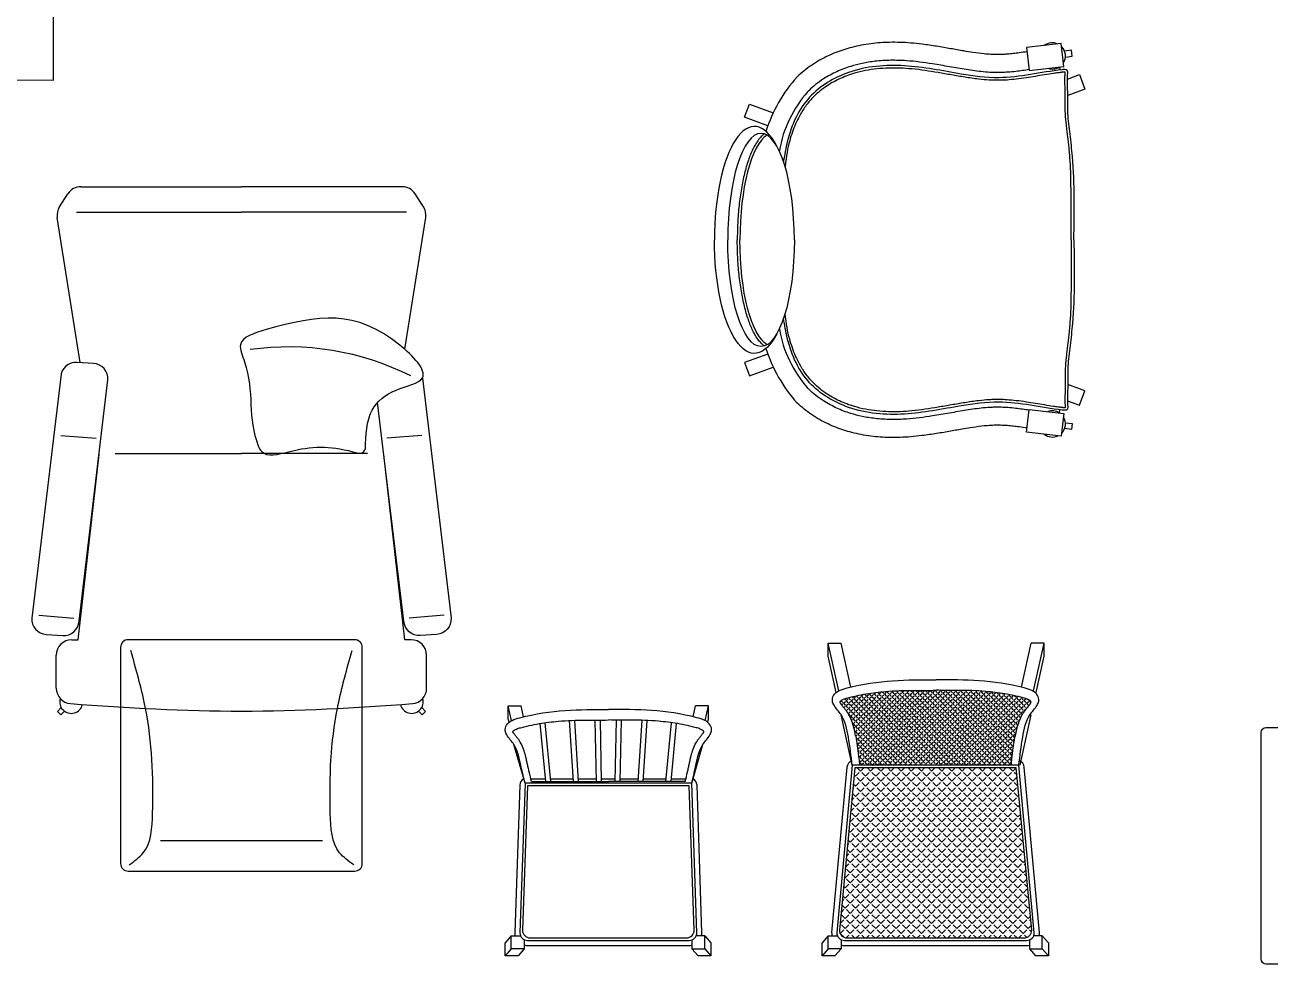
# Model space of a CAD drawing. Header units: millimetres. Extents: x -38686 to 870903, y -23218 to 232707.
# Drawn here: x 35874 to 38295, y 26863 to 28689 of the extents above; entities that cross this region are included whole.
import ezdxf

# ---------------------------------------------------------------- set-up
doc = ezdxf.new("R2010")
doc.units = ezdxf.units.MM
doc.header["$LTSCALE"] = 10
doc.layers.add('40 - Detail Outline', color=142, linetype='Continuous')

msp = doc.modelspace()

# ---------------------------------------------------------------- hatches: boundary and pattern name
at = {"layer": '40 - Detail Outline'}
h = msp.add_hatch(dxfattribs=at)
h.set_pattern_fill('ANGLE', color=251, angle=-46.589125, style=0)
h.set_pattern_definition([(313.4108746, (-114636.521, -7444.254), (5.0742131, 4.80026943), [5.08, -1.905]), (43.4108746, (-114636.521, -7444.254), (-4.80026943, 5.0742131), [5.08, -1.905])])
edge = h.paths.add_edge_path()
edge.add_spline(control_points=[(37646.058, 27395.698), (37629.831, 27395.145), (37615.071, 27395.386), (37582.754, 27395.223), (37565.203, 27394.687), (37535.14, 27392.155), (37522.718, 27390.653), (37503.848, 27387.449), (37497.518, 27386.223), (37487.95, 27384.112), (37484.748, 27383.363), (37479.925, 27382.168), (37478.314, 27381.758), (37475.085, 27380.913), (37473.534, 27380.495), (37470.618, 27379.645), (37469.252, 27379.212), (37466.768, 27378.327), (37465.65, 27377.874), (37463.718, 27376.971), (37462.907, 27376.522), (37461.839, 27375.831), (37461.487, 27375.572), (37460.902, 27375.091), (37460.668, 27374.868), (37460.284, 27374.455), (37460.133, 27374.265), (37459.938, 27373.979), (37459.877, 27373.884), (37459.763, 27373.684), (37459.706, 27373.576), (37459.565, 27373.279), (37459.487, 27373.084), (37459.367, 27372.72), (37459.326, 27372.551), (37459.29, 27372.358), (37459.283, 27372.304), (37459.278, 27372.262)], knot_values=[136.27052956, 136.27052956, 136.27052956, 136.27052956, 182.35900197, 182.35900197, 237.24823115, 237.24823115, 275.45758454, 275.45758454, 294.56226124, 294.56226124, 304.11459959, 304.11459959, 308.89076877, 308.89076877, 313.66693794, 313.66693794, 318.44310711, 318.44310711, 323.21927629, 323.21927629, 327.99544546, 327.99544546, 331.06710747, 331.06710747, 334.13876948, 334.13876948, 337.21043149, 337.21043149, 338.74626249, 338.74626249, 340.2820935, 340.2820935, 342.72931793, 342.72931793, 345.17654235, 345.17654235, 346.40015456, 346.40015456, 346.40015456, 346.40015456], degree=3, periodic=0)
edge.add_spline(control_points=[(37459.278, 27372.262), (37459.285, 27372.242), (37459.293, 27372.218), (37459.361, 27372.023), (37459.478, 27371.734), (37459.765, 27371.155), (37459.88, 27370.937), (37460.144, 27370.46), (37460.295, 27370.198), (37460.597, 27369.694), (37460.739, 27369.464), (37461.117, 27368.865), (37461.361, 27368.493), (37461.935, 27367.645), (37462.272, 27367.166), (37463.615, 27365.317), (37464.747, 27363.875), (37467.233, 27360.769), (37468.587, 27359.106), (37470.634, 27356.453), (37471.287, 27355.588), (37472.27, 27354.232), (37472.599, 27353.77), (37473.255, 27352.825), (37473.585, 27352.339), (37474.283, 27351.282), (37474.649, 27350.709), (37475.94, 27348.631), (37476.811, 27347.109), (37479.934, 27341.222), (37481.786, 27336.768), (37484.857, 27327.851), (37486.078, 27323.385), (37487.757, 27316.185), (37488.33, 27313.418), (37489.377, 27307.957), (37489.85, 27305.265), (37490.522, 27305.5), (37490.741, 27304.18), (37491.434, 27299.92), (37491.889, 27296.991), (37492.853, 27290.534), (37493.353, 27287.013), (37494.814, 27276.298), (37495.704, 27269.16), (37496.988, 27258.529), (37497.408, 27254.998), (37498.037, 27249.706)], knot_values=[0, 0, 0, 0, 0.4467213, 0.4467213, 3.2182018, 3.2182018, 4.60394205, 4.60394205, 5.9896823, 5.9896823, 7.13270368, 7.13270368, 8.93584445, 8.93584445, 11.1656499, 11.1656499, 17.34661086, 17.34661086, 23.52757183, 23.52757183, 26.35228891, 26.35228891, 27.76464745, 27.76464745, 29.177006, 29.177006, 30.82016315, 30.82016315, 35.11651363, 35.11651363, 47.29305568, 47.29305568, 59.46959774, 59.46959774, 67.16425563, 67.16425563, 74.85891352, 74.85891352, 78.70624247, 78.70624247, 87.30628666, 87.30628666, 97.74865444, 97.74865444, 119.2350253, 119.2350253, 129.97821073, 129.97821073, 129.97821073, 129.97821073], degree=3, periodic=0)
edge.add_line((37498.037, 27249.706), (37791.855, 27249.706))
edge.add_spline(control_points=[(37791.855, 27249.706), (37792.484, 27254.998), (37792.904, 27258.529), (37794.188, 27269.16), (37795.078, 27276.298), (37796.539, 27287.013), (37797.039, 27290.534), (37798.003, 27296.991), (37798.458, 27299.92), (37799.151, 27304.18), (37799.37, 27305.5), (37800.041, 27305.265), (37800.515, 27307.957), (37801.561, 27313.418), (37802.135, 27316.185), (37803.814, 27323.385), (37805.034, 27327.851), (37808.106, 27336.768), (37809.958, 27341.222), (37813.081, 27347.109), (37813.952, 27348.631), (37815.243, 27350.709), (37815.609, 27351.282), (37816.307, 27352.339), (37816.637, 27352.825), (37817.293, 27353.77), (37817.621, 27354.232), (37818.605, 27355.588), (37819.258, 27356.453), (37821.305, 27359.106), (37822.659, 27360.769), (37825.145, 27363.875), (37826.277, 27365.317), (37827.619, 27367.166), (37827.957, 27367.645), (37828.531, 27368.493), (37828.775, 27368.865), (37829.153, 27369.464), (37829.295, 27369.694), (37829.597, 27370.198), (37829.748, 27370.46), (37830.012, 27370.937), (37830.126, 27371.155), (37830.414, 27371.734), (37830.531, 27372.023), (37830.599, 27372.218), (37830.607, 27372.242), (37830.614, 27372.262)], knot_values=[0, 0, 0, 0, 10.74318543, 10.74318543, 32.2295563, 32.2295563, 42.67192408, 42.67192408, 51.27196826, 51.27196826, 55.11929721, 55.11929721, 62.8139551, 62.8139551, 70.508613, 70.508613, 82.68515505, 82.68515505, 94.8616971, 94.8616971, 99.15804759, 99.15804759, 100.80120474, 100.80120474, 102.21356328, 102.21356328, 103.62592182, 103.62592182, 106.45063891, 106.45063891, 112.63159987, 112.63159987, 118.81256084, 118.81256084, 121.04236628, 121.04236628, 122.84550705, 122.84550705, 123.98852844, 123.98852844, 125.37426868, 125.37426868, 126.76000893, 126.76000893, 129.53148943, 129.53148943, 129.97821073, 129.97821073, 129.97821073, 129.97821073], degree=3, periodic=0)
edge.add_spline(control_points=[(37830.614, 27372.262), (37830.609, 27372.304), (37830.602, 27372.358), (37830.566, 27372.551), (37830.524, 27372.72), (37830.405, 27373.084), (37830.327, 27373.279), (37830.186, 27373.576), (37830.129, 27373.684), (37830.015, 27373.884), (37829.954, 27373.979), (37829.759, 27374.265), (37829.608, 27374.455), (37829.224, 27374.868), (37828.99, 27375.091), (37828.405, 27375.572), (37828.053, 27375.831), (37826.985, 27376.522), (37826.174, 27376.971), (37824.242, 27377.874), (37823.124, 27378.327), (37820.64, 27379.212), (37819.274, 27379.645), (37816.358, 27380.495), (37814.807, 27380.913), (37811.578, 27381.758), (37809.967, 27382.168), (37805.144, 27383.363), (37801.942, 27384.112), (37792.374, 27386.223), (37786.044, 27387.449), (37767.174, 27390.653), (37754.751, 27392.155), (37724.689, 27394.687), (37707.138, 27395.223), (37674.821, 27395.386), (37660.061, 27395.145), (37646.058, 27395.698)], knot_values=[136.27052956, 136.27052956, 136.27052956, 136.27052956, 137.49414178, 137.49414178, 139.9413662, 139.9413662, 142.38859063, 142.38859063, 143.92442163, 143.92442163, 145.46025264, 145.46025264, 148.53191465, 148.53191465, 151.60357665, 151.60357665, 154.67523866, 154.67523866, 159.45140784, 159.45140784, 164.22757701, 164.22757701, 169.00374619, 169.00374619, 173.77991536, 173.77991536, 178.55608454, 178.55608454, 188.10842288, 188.10842288, 207.21309958, 207.21309958, 245.42245298, 245.42245298, 300.31168215, 300.31168215, 346.40015456, 346.40015456, 346.40015456, 346.40015456], degree=3, periodic=0)
h = msp.add_hatch(dxfattribs=at)
h.set_pattern_fill('ANGLE', color=251, scale=2, angle=45, style=0)
h.set_pattern_definition([(45, (-114636.521, -7444.254), (-9.8782817, 9.8782817), [10.16, -3.81]), (135, (-114636.521, -7444.254), (-9.8782817, -9.8782817), [10.16, -3.81])])
h.paths.add_polyline_path([(37487.931, 27244.706), (37457.931, 26929.128, 0.41421356), (37472.931, 26914.128), (37816.96, 26914.128, 0.41421356), (37831.96, 26929.128), (37801.96, 27244.706)])

# ---------------------------------------------------------------- linework, layer by layer
at = {"layer": '40 - Detail Outline', "color": 7}
for p, q in [((37885.683, 28607.489), (37886.42, 28601.569)), ((35983.168, 28374.702), (36295.462, 28374.702)), ((36607.756, 28374.702), (36295.462, 28374.702)), ((35941.668, 28335.666), (35957.945, 28360.944)), ((36649.256, 28335.666), (36632.978, 28360.944)), ((35982.175, 28032.598), (35937.264, 28314.708)), ((36612.887, 28058.593), (36653.66, 28314.708)), ((37885.683, 27934.873), (37886.42, 27940.793)), ((35978.03, 27493.721), (36018.552, 27854.03)), ((36612.894, 27493.721), (36572.371, 27854.03)), ((35965.462, 27493.721), (35978.03, 27493.721)), ((36625.462, 27493.721), (36612.894, 27493.721)), ((35935.462, 27399.503), (35935.462, 27463.721)), ((36655.462, 27399.503), (36655.462, 27463.721)), ((36897.02, 27218.083), (36885.965, 27332.488)), ((36941.019, 27218.083), (36933.32, 27336.712)), ((36951.04, 27218.083), (36943.317, 27337.082)), ((36985.728, 27218.083), (36983.273, 27337.439)), ((36995.73, 27218.083), (36993.275, 27337.479)), ((37021.882, 27218.083), (37024.338, 27337.479)), ((37031.885, 27218.083), (37034.339, 27337.439)), ((37066.572, 27218.083), (37074.295, 27337.082)), ((37076.593, 27218.083), (37084.292, 27336.712)), ((37120.593, 27218.083), (37131.647, 27332.488)), ((36823.41, 27313.937), (36823.288, 27314.38)), ((36886.973, 27218.083), (36876.064, 27330.981)), ((37130.639, 27218.083), (37141.548, 27330.981)), ((37194.202, 27313.937), (37194.324, 27314.38)), ((36858.083, 27223.505), (36886.449, 27223.505)), ((36859.415, 27218.083), (37008.806, 27218.083)), ((36896.496, 27223.505), (36940.667, 27223.505)), ((36950.688, 27223.505), (36985.616, 27223.505)), ((36995.618, 27223.505), (37021.994, 27223.505)), ((37158.197, 27218.083), (37008.806, 27218.083)), ((37031.996, 27223.505), (37066.924, 27223.505)), ((37076.945, 27223.505), (37121.117, 27223.505)), ((37131.163, 27223.505), (37159.529, 27223.505))]:
    msp.add_line(p, q, dxfattribs=at)
at = {"layer": '40 - Detail Outline', "color": 251}
for p, q in [((35974.907, 28324.905), (36295.462, 28324.905)), ((36616.016, 28324.905), (36295.462, 28324.905)), ((35944.474, 27891.053), (36012.704, 27885.582)), ((36646.45, 27891.053), (36578.22, 27885.582)), ((36050.163, 27856.032), (36295.462, 27856.032)), ((36540.761, 27856.032), (36295.462, 27856.032)), ((35901.415, 27541.479), (35969.646, 27536.008)), ((36689.508, 27541.479), (36621.278, 27536.008)), ((36138.015, 27103.631), (36453.147, 27103.631))]:
    msp.add_line(p, q, dxfattribs=at)
at = {"layer": '40 - Detail Outline', "color": 0}
for p, q in [((37456.591, 27394.343), (37436.234, 27486.807)), ((37479.941, 27401.837), (37461.234, 27486.807)), ((37812.285, 27401.837), (37830.992, 27486.807)), ((37835.635, 27394.343), (37855.992, 27486.807)), ((37451.778, 27391.207), (37436.234, 27461.807)), ((37840.448, 27391.207), (37855.992, 27461.807)), ((36820.451, 27336.461), (36814.125, 27365.197)), ((36843.801, 27343.955), (36839.125, 27365.197)), ((37173.811, 27343.955), (37178.488, 27365.197)), ((37197.161, 27336.461), (37203.488, 27365.197)), ((36815.638, 27333.325), (36814.125, 27340.197)), ((37201.974, 27333.325), (37203.488, 27340.197)), ((37482.931, 27249.706), (37461.311, 27347.908)), ((37809.295, 27249.706), (37830.915, 27347.908)), ((36846.792, 27214.977), (36825.171, 27290.026)), ((37170.821, 27214.977), (37192.442, 27290.026)), ((36820.094, 26918.097), (36808.152, 26904.486)), ((37196.211, 26918.097), (37208.152, 26904.486)), ((37436.234, 26918.097), (37424.292, 26904.486)), ((37852.351, 26918.097), (37864.292, 26904.486)), ((36820.094, 26893.097), (36808.152, 26879.486)), ((36845.094, 26893.097), (36833.152, 26879.486)), ((37171.211, 26893.097), (37183.152, 26879.486)), ((37196.211, 26893.097), (37208.152, 26879.486)), ((37436.234, 26893.097), (37424.292, 26879.486)), ((37461.234, 26893.097), (37449.292, 26879.486)), ((37827.351, 26893.097), (37839.292, 26879.486)), ((37852.351, 26893.097), (37864.292, 26879.486))]:
    msp.add_line(p, q, dxfattribs=at)
msp.add_lwpolyline([(35430.456, 29081.759), (35930.455, 29080.938), (35929.635, 28580.939), (35429.636, 28581.759)], close=True, dxfattribs=at)
at = {"layer": '40 - Detail Outline', "color": 7}
for points in [[(37821.848, 28645.115), (37826.884, 28600.806), (37894.503, 28608.491), (37889.467, 28652.8)], [(37821.848, 27897.247), (37826.884, 27941.556), (37894.503, 27933.871), (37889.467, 27889.562)]]:
    msp.add_lwpolyline(points, close=True, dxfattribs=at)
for points in [[(37897.361, 28626.557), (37910.727, 28628.313), (37909.215, 28639.82), (37895.798, 28638.057)], [(37897.361, 27915.805), (37910.727, 27914.048), (37909.215, 27902.542), (37895.798, 27904.305)], [(35951.479, 27354.812), (35944.402, 27347.735), (35937.658, 27354.48), (35945.083, 27361.905)], [(36639.444, 27354.812), (36646.521, 27347.735), (36653.266, 27354.48), (36645.841, 27361.905)]]:
    msp.add_lwpolyline(points, dxfattribs=at)
at = {"layer": '40 - Detail Outline', "color": 0}
for points in [[(37901.462, 28584.057), (37924.911, 28592.592), (37935.193, 28564.345), (37901.88, 28552.22)], [(37318.937, 28493.189), (37273.72, 28509.647), (37283.046, 28535.27), (37329.351, 28518.416)], [(37318.937, 28049.173), (37273.72, 28032.715), (37283.046, 28007.092), (37329.351, 28023.946)], [(37901.462, 27958.305), (37924.911, 27949.77), (37935.193, 27978.017), (37901.88, 27990.142)], [(37436.234, 27461.807), (37436.234, 27486.807), (37461.234, 27486.807)], [(37855.992, 27461.807), (37855.992, 27486.807), (37830.992, 27486.807)], [(36530.462, 27058.866), (36530.462, 27362.916)], [(36814.125, 27340.197), (36814.125, 27365.197), (36839.125, 27365.197)], [(37203.488, 27340.197), (37203.488, 27365.197), (37178.488, 27365.197)], [(36833.152, 26879.486), (36808.152, 26879.486), (36808.152, 26904.486)], [(36845.094, 26910.706), (36845.094, 26893.097), (36820.094, 26893.097), (36820.094, 26918.097), (36838.057, 26918.097)], [(37171.211, 26910.13), (37171.211, 26893.097), (37196.211, 26893.097), (37196.211, 26918.097), (37179.555, 26918.097)], [(37208.152, 26904.486), (37208.152, 26879.486), (37183.152, 26879.486)], [(37449.292, 26879.486), (37424.292, 26879.486), (37424.292, 26904.486)], [(37461.234, 26910.706), (37461.234, 26893.097), (37436.234, 26893.097), (37436.234, 26918.097), (37454.197, 26918.097)], [(37827.351, 26910.13), (37827.351, 26893.097), (37852.351, 26893.097), (37852.351, 26918.097), (37835.695, 26918.097)], [(37864.292, 26904.486), (37864.292, 26879.486), (37839.292, 26879.486)]]:
    msp.add_lwpolyline(points, dxfattribs=at)
at = {"layer": '40 - Detail Outline', "color": 7}
msp.add_lwpolyline([(36007.894, 28030.979), (35975.928, 28032.991, 0.41421356), (35944.103, 28004.935), (35887.862, 27535.818, 0.41421356), (35915.918, 27503.992), (35947.885, 27501.98, 0.41421356), (35979.71, 27530.037), (36035.951, 27999.154, 0.41421356)], format="xyb", close=True, dxfattribs=at)
msp.add_lwpolyline([(36647.129, 28002.368), (36703.062, 27535.818, -0.41421356), (36675.006, 27503.992), (36643.039, 27501.98, -0.41421356), (36611.214, 27530.037), (36560.232, 27955.286)], format="xyb", dxfattribs=at)
at = {"layer": '40 - Detail Outline', "color": 251}
msp.add_lwpolyline([(36530.462, 27362.916), (36530.462, 27478.866, 0.41421356), (36515.462, 27493.866), (36075.462, 27493.866, 0.41421356), (36060.462, 27478.866), (36060.462, 27362.891)], format="xyb", dxfattribs=at)
at = {"layer": '40 - Detail Outline', "color": 0}
for points in [[(36060.462, 27362.891), (36060.462, 27058.866, 0.41421356), (36075.462, 27043.866), (36515.462, 27043.866, 0.41421356), (36530.462, 27058.866)], [(37481.87, 27258.603, 0.28172844), (37472.573, 27246), (37442.936, 26924.614, 0.06587297), (37443.67, 26918.097)], [(37846.222, 26918.097, 0.06587297), (37846.956, 26924.614), (37817.319, 27246, 0.28172843), (37808.022, 27258.603, 0.28172843)], [(36844.406, 27223.259, 0.25562514), (36836.433, 27211.271), (36826.796, 26924.614, 0.06587297), (36827.53, 26918.097)], [(37190.082, 26918.097, 0.06587297), (37190.816, 26924.614), (37181.179, 27211.271, 0.25562514), (37173.206, 27223.259, 0.25562514)], [(36845.094, 26900.042, 0.06791001), (36851.792, 26899.128), (37165.821, 26899.128, 0.05438092), (37171.211, 26899.716, 0.05438092)], [(37461.234, 26900.042, 0.06791001), (37467.931, 26899.128), (37821.96, 26899.128, 0.05438092), (37827.351, 26899.716, 0.05438092)]]:
    msp.add_lwpolyline(points, format="xyb", dxfattribs=at)
for points in [[(38287.918, 27323.121), (39487.918, 27323.121, -0.41421356), (39497.918, 27313.121), (39497.918, 26873.121, -0.41421356), (39487.918, 26863.121), (38287.918, 26863.121, -0.41421356), (38277.918, 26873.121), (38277.918, 27313.121, -0.41421356)], [(37467.931, 26909.128), (37821.96, 26909.128, 0.41421356), (37836.96, 26924.128), (37806.96, 27249.706), (37482.931, 27249.706), (37452.931, 26924.128, 0.41421356)], [(37472.931, 26914.128), (37816.96, 26914.128, 0.41421356), (37831.96, 26929.128), (37801.96, 27244.706), (37487.931, 27244.706), (37457.931, 26929.128, 0.41421356)], [(36851.792, 26909.128), (37165.821, 26909.128, 0.41421356), (37180.821, 26924.128), (37170.821, 27214.977), (36846.792, 27214.977), (36836.792, 26924.128, 0.41421356)], [(36856.792, 26914.128), (37160.821, 26914.128, 0.41421356), (37175.821, 26929.128), (37165.821, 27209.977), (36851.792, 27209.977), (36841.792, 26929.128, 0.41421356)]]:
    msp.add_lwpolyline(points, format="xyb", close=True, dxfattribs=at)
at = {"layer": '40 - Detail Outline', "color": 7}
for centre, radius, start, end in [((37872.02, 28628.967), 25.456, 65.006702, 127.96154), ((37872.02, 28628.967), 25.456, 328.364055, 44.604187), ((37872.02, 28628.967), 25.456, 250.505696, 302.462546), ((35983.168, 28344.702), 30, 90, 147.221018), ((36607.756, 28344.702), 30, 32.778982, 90), ((35966.891, 28319.424), 30, 147.221018, 189.045303), ((36624.033, 28319.424), 30, 350.954697, 32.778982), ((37872.02, 27913.395), 25.456, 57.537454, 109.494304), ((37872.02, 27913.395), 25.456, 315.395813, 31.635945), ((37872.02, 27913.395), 25.456, 232.03846, 294.993298), ((35965.462, 27463.721), 30, 90, 180), ((36625.462, 27463.721), 30, 0, 90), ((35965.462, 27399.503), 30, 180, 265.510848), ((36625.462, 27399.503), 30, 274.489152, 0), ((35964.533, 27373.015), 22.4, 163.146429, 346.608953), ((36351.033, 32310.542), 4956.152, 265.510848, 269.357549), ((36239.89, 32310.542), 4956.152, 270.642451, 274.489152), ((36626.39, 27373.015), 22.4, 193.391047, 16.853571)]:
    msp.add_arc(centre, radius, start, end, dxfattribs=at)
at = {"layer": '40 - Detail Outline', "color": 0}
for centre, radius, start, end in [((37586.007, 28397.694), 283.63, 137.740422, 162.660384), ((37569.976, 28405.264), 232.043, 138.253016, 170.326023), ((37569.976, 28137.098), 232.043, 189.673977, 221.746984), ((37586.007, 28144.668), 283.63, 197.339616, 222.259578)]:
    msp.add_arc(centre, radius, start, end, dxfattribs=at)
at = {"layer": '40 - Detail Outline', "color": 252}
msp.add_arc((36386.575, 27531.696), 531.404, 63.370988, 98.026266, dxfattribs=at)
at = {"layer": '40 - Detail Outline', "color": 0}
for centre, major_axis, ratio, start_param, end_param in [((37292.652, 28271.183), (0.004, -220.59), 0.35234615, 2.54335537, 4.71238998), ((37305.617, 28271.181), (0, 207.23), 0.31249988, 4.71238898, 7.85398163), ((37329.254, 28271.181), (0, 207.23), 0.31249988, 0.18352519, 1.57079633), ((37292.652, 28271.183), (0.004, -220.59), 0.35234615, 7.85396771, 7.85398542)]:
    msp.add_ellipse(centre, major_axis=major_axis, ratio=ratio, start_param=start_param, end_param=end_param, dxfattribs=at)
at = {"layer": '40 - Detail Outline', "color": 0, "extrusion": (0, 0, -1)}
for centre, major_axis, ratio, start_param, end_param in [((37292.652, 28271.179), (0.004, 220.59), 0.35234615, 2.54335537, 4.71238998), ((37305.617, 28271.181), (0, -207.23), 0.31249988, 4.71238898, 7.85398163), ((37329.254, 28271.181), (0, -207.23), 0.31249988, 0.18352519, 1.57079633), ((37292.652, 28271.179), (0.004, 220.59), 0.35234615, 7.85396771, 7.85398542)]:
    msp.add_ellipse(centre, major_axis=major_axis, ratio=ratio, start_param=start_param, end_param=end_param, dxfattribs=at)
at = {"layer": '40 - Detail Outline', "color": 7}
for points, knots in [([(37822.749, 28637.182), (37817.591, 28636.359), (37812.528, 28635.585), (37803.622, 28634.344), (37799.742, 28633.846), (37792.106, 28632.979), (37788.35, 28632.61), (37782.202, 28632.121), (37779.775, 28631.96), (37775.276, 28631.725), (37773.198, 28631.644), (37769.089, 28631.541), (37767.054, 28631.519), (37762.966, 28631.536), (37760.897, 28631.575), (37756.721, 28631.708), (37754.613, 28631.803), (37748.229, 28632.169), (37743.894, 28632.519), (37732.37, 28633.674), (37725.058, 28634.627), (37711.73, 28636.608), (37705.774, 28637.575), (37695.571, 28639.297), (37691.371, 28640.025), (37682.908, 28641.506), (37678.643, 28642.26), (37665.407, 28644.589), (37656.317, 28646.173), (37637.785, 28649.158), (37628.343, 28650.558), (37611.488, 28652.641), (37604.162, 28653.415), (37589.966, 28654.567), (37583.107, 28654.972), (37569.291, 28655.43), (37562.324, 28655.484), (37543.257, 28655.089), (37531.072, 28654.248), (37506.594, 28651.108), (37494.302, 28648.808), (37476.851, 28644.281), (37471.652, 28642.771), (37461.292, 28639.411), (37456.135, 28637.563), (37445.911, 28633.523), (37440.841, 28631.331), (37424.726, 28623.717), (37413.911, 28617.608), (37393.931, 28604.018), (37384.706, 28596.656), (37376.091, 28588.433)], [325.04993785, 325.04993785, 325.04993785, 325.04993785, 341.26022494, 341.26022494, 354.13789868, 354.13789868, 367.01557241, 367.01557241, 375.5770897, 375.5770897, 383.06218175, 383.06218175, 390.54727379, 390.54727379, 398.03236583, 398.03236583, 405.51745788, 405.51745788, 420.48764196, 420.48764196, 444.64000984, 444.64000984, 463.49636247, 463.49636247, 476.50530118, 476.50530118, 489.51423989, 489.51423989, 516.53463065, 516.53463065, 543.55502141, 543.55502141, 563.78017301, 563.78017301, 582.13910529, 582.13910529, 600.49803757, 600.49803757, 632.07864702, 632.07864702, 663.65925646, 663.65925646, 677.09306866, 677.09306866, 690.52688085, 690.52688085, 703.96069304, 703.96069304, 733.72811564, 733.72811564, 761.46174645, 761.46174645, 761.46174645, 761.46174645]), ([(37826.706, 28602.371), (37818.057, 28601.003), (37809.465, 28599.748), (37795.704, 28598.151), (37790.503, 28597.643), (37780.934, 28596.946), (37776.561, 28596.721), (37769.334, 28596.534), (37766.476, 28596.51), (37760.74, 28596.563), (37757.865, 28596.639), (37749.218, 28597), (37743.425, 28597.419), (37726.799, 28599.014), (37715.909, 28600.532), (37699.499, 28603.135), (37694.01, 28604.057), (37683.026, 28605.947), (37677.529, 28606.916), (37661.01, 28609.827), (37649.958, 28611.773), (37630.525, 28614.85), (37622.178, 28616.063), (37605.451, 28618.11), (37597.071, 28618.949), (37578.492, 28620.221), (37568.265, 28620.535), (37547.761, 28620.229), (37537.481, 28619.61), (37518.873, 28617.486), (37510.534, 28616.164), (37494.756, 28612.852), (37487.307, 28610.937), (37470.732, 28605.784), (37461.641, 28602.325), (37443.965, 28594.195), (37435.38, 28589.525), (37421.832, 28580.785), (37416.642, 28577.065), (37407.295, 28569.583), (37403.089, 28565.882), (37398.327, 28561.247), (37397.585, 28560.511), (37396.85, 28559.768)], [326.63955679, 326.63955679, 326.63955679, 326.63955679, 353.05469558, 353.05469558, 369.2037709, 369.2037709, 382.87497527, 382.87497527, 391.86196707, 391.86196707, 400.84895887, 400.84895887, 418.82294247, 418.82294247, 452.23760668, 452.23760668, 468.97821846, 468.97821846, 485.71883024, 485.71883024, 519.20005381, 519.20005381, 544.18703394, 544.18703394, 568.93137818, 568.93137818, 598.59668995, 598.59668995, 628.26200173, 628.26200173, 652.48754761, 652.48754761, 674.43708347, 674.43708347, 701.86650342, 701.86650342, 729.29592336, 729.29592336, 747.24769675, 747.24769675, 763.00140677, 763.00140677, 765.93956364, 765.93956364, 765.93956364, 765.93956364]), ([(37913.902, 28271.181), (37914.797, 28325.302), (37915.809, 28394.05), (37906.692, 28475.745), (37901.207, 28517.828), (37902.362, 28557.611), (37901.029, 28584.841), (37902.044, 28598.862), (37900.616, 28601.66), (37896.39, 28602.709), (37852.131, 28597.997), (37784.724, 28580.6), (37681.857, 28594.929), (37585.937, 28615.054), (37480.045, 28606.404), (37392.353, 28553.964), (37360.071, 28485.753), (37351.298, 28437.169), (37349.537, 28423.468)], [3.02865651, 3.02865651, 3.02865651, 3.02865651, 165.07538047, 208.89319393, 249.59867009, 292.15105492, 328.03599223, 331.32554058, 334.21806961, 336.45275326, 343.76658797, 467.87511404, 541.11960899, 652.57273142, 762.20549845, 851.60989853, 945.15226215, 978.65071292, 978.65071292, 978.65071292, 978.65071292]), ([(37896.893, 28597.345), (37896.582, 28597.384), (37896.261, 28597.409), (37895.146, 28597.453), (37894.293, 28597.416), (37892.869, 28597.292), (37892.362, 28597.238), (37891.477, 28597.139), (37891.11, 28597.096), (37890.382, 28597.011), (37890.018, 28596.969), (37888.925, 28596.839), (37888.197, 28596.75), (37886.011, 28596.48), (37884.554, 28596.293), (37880.179, 28595.714), (37877.26, 28595.303), (37868.495, 28594.015), (37862.642, 28593.08), (37845.046, 28590.192), (37833.27, 28588.153), (37814.848, 28585.394), (37808.244, 28584.491), (37795.714, 28583.066), (37789.793, 28582.514), (37779.27, 28581.832), (37774.674, 28581.635), (37766.627, 28581.504), (37763.182, 28581.518), (37756.302, 28581.676), (37752.865, 28581.819), (37742.564, 28582.415), (37735.711, 28583.035), (37719.735, 28584.852), (37710.629, 28586.172), (37692.916, 28589.003), (37684.308, 28590.496), (37667.155, 28593.509), (37658.61, 28595.031), (37633.017, 28599.381), (37616.014, 28601.993), (37591.423, 28604.348), (37583.897, 28604.876), (37568.796, 28605.453), (37561.227, 28605.503), (37538.558, 28604.841), (37523.495, 28603.314), (37501.409, 28599.005), (37494.165, 28597.245), (37482.07, 28593.65), (37477.166, 28592.003), (37467.475, 28588.341), (37462.691, 28586.327), (37448.6, 28579.745), (37439.559, 28574.634), (37426.223, 28565.48), (37421.549, 28561.913), (37413.288, 28554.863), (37409.641, 28551.443), (37403.625, 28545.203), (37401.171, 28542.458), (37396.46, 28536.781), (37394.203, 28533.853), (37387.723, 28524.828), (37383.789, 28518.49), (37374.924, 28502.137), (37370.435, 28491.83), (37364.689, 28475.616), (37362.902, 28469.901), (37357.294, 28449.586), (37354.555, 28434.785), (37352.72, 28413.396)], [256.8612007, 256.8612007, 256.8612007, 256.8612007, 258.23721467, 258.23721467, 261.44525749, 261.44525749, 263.10288605, 263.10288605, 264.21506316, 264.21506316, 265.32724026, 265.32724026, 267.55159446, 267.55159446, 272.00030287, 272.00030287, 280.89771969, 280.89771969, 298.69255332, 298.69255332, 334.28222058, 334.28222058, 354.08687179, 354.08687179, 371.73639785, 371.73639785, 385.36054774, 385.36054774, 395.53612729, 395.53612729, 405.71170684, 405.71170684, 426.06286594, 426.06286594, 453.2926479, 453.2926479, 479.32650508, 479.32650508, 505.36036227, 505.36036227, 557.42807664, 557.42807664, 580.31693733, 580.31693733, 603.20579801, 603.20579801, 648.98351938, 648.98351938, 671.65376006, 671.65376006, 687.35980165, 687.35980165, 703.06584325, 703.06584325, 734.47792643, 734.47792643, 752.48389712, 752.48389712, 767.90457131, 767.90457131, 779.31129685, 779.31129685, 790.71802239, 790.71802239, 813.53147348, 813.53147348, 847.403609, 847.403609, 865.46521361, 865.46521361, 911.22009252, 911.22009252, 911.22009252, 911.22009252]), ([(37908.822, 28271.181), (37908.708, 28282.747), (37908.583, 28297.909), (37908.172, 28391.735), (37907.97, 28398.44), (37907.449, 28411.105), (37907.144, 28417.067), (37906.474, 28427.531), (37906.139, 28432.035), (37905.37, 28441.043), (37904.938, 28445.548), (37903.706, 28457.453), (37902.847, 28464.857), (37901.504, 28475.94), (37901.048, 28479.61), (37900.146, 28486.977), (37899.702, 28490.672), (37898.461, 28501.791), (37897.754, 28509.253), (37897.078, 28522.087), (37896.959, 28527.385), (37896.86, 28537.931), (37896.881, 28543.181), (37896.885, 28552.103), (37896.878, 28555.789), (37896.773, 28563.999), (37896.651, 28568.568), (37896.472, 28577.78), (37896.416, 28582.421), (37896.509, 28587.885), (37896.526, 28588.672), (37896.591, 28591.038), (37896.651, 28592.618), (37896.755, 28594.622), (37896.778, 28595.042), (37896.814, 28595.657), (37896.826, 28595.854), (37896.85, 28596.241), (37896.862, 28596.419), (37896.888, 28596.896), (37896.896, 28597.151), (37896.893, 28597.345)], [3.05215639, 3.05215639, 3.05215639, 3.05215639, 36.74188528, 36.74188528, 56.95441614, 56.95441614, 74.98877284, 74.98877284, 88.66220235, 88.66220235, 102.33563185, 102.33563185, 124.77406829, 124.77406829, 135.87238215, 135.87238215, 146.97069602, 146.97069602, 169.16732374, 169.16732374, 184.85604908, 184.85604908, 200.54477443, 200.54477443, 211.65905114, 211.65905114, 225.40330224, 225.40330224, 239.14755334, 239.14755334, 241.45865329, 241.45865329, 246.08085319, 246.08085319, 247.30291832, 247.30291832, 247.87215805, 247.87215805, 248.44139779, 248.44139779, 249.54694984, 249.54694984, 249.54694984, 249.54694984]), ([(37913.902, 28271.181), (37914.797, 28217.06), (37915.809, 28148.312), (37906.692, 28066.617), (37901.207, 28024.533), (37902.362, 27984.751), (37901.029, 27957.521), (37902.044, 27943.5), (37900.616, 27940.702), (37896.39, 27939.653), (37852.131, 27944.365), (37784.724, 27961.762), (37681.857, 27947.433), (37585.937, 27927.308), (37480.045, 27935.958), (37392.353, 27988.398), (37360.071, 28056.609), (37351.298, 28105.193), (37349.537, 28118.894)], [3.02865651, 3.02865651, 3.02865651, 3.02865651, 165.07538047, 208.89319393, 249.59867009, 292.15105492, 328.03599223, 331.32554058, 334.21806961, 336.45275326, 343.76658797, 467.87511404, 541.11960899, 652.57273142, 762.20549845, 851.60989853, 945.15226215, 978.65071292, 978.65071292, 978.65071292, 978.65071292]), ([(37908.822, 28271.181), (37908.708, 28259.615), (37908.583, 28244.453), (37908.172, 28150.627), (37907.97, 28143.922), (37907.449, 28131.257), (37907.144, 28125.295), (37906.474, 28114.83), (37906.139, 28110.327), (37905.37, 28101.319), (37904.938, 28096.814), (37903.706, 28084.909), (37902.847, 28077.505), (37901.504, 28066.422), (37901.048, 28062.752), (37900.146, 28055.385), (37899.702, 28051.69), (37898.461, 28040.571), (37897.754, 28033.109), (37897.078, 28020.274), (37896.959, 28014.976), (37896.86, 28004.43), (37896.881, 27999.181), (37896.885, 27990.259), (37896.878, 27986.573), (37896.773, 27978.363), (37896.651, 27973.794), (37896.472, 27964.582), (37896.416, 27959.94), (37896.509, 27954.477), (37896.526, 27953.69), (37896.591, 27951.324), (37896.651, 27949.743), (37896.755, 27947.74), (37896.778, 27947.32), (37896.814, 27946.705), (37896.826, 27946.508), (37896.85, 27946.12), (37896.862, 27945.942), (37896.888, 27945.466), (37896.896, 27945.211), (37896.893, 27945.017)], [3.05215639, 3.05215639, 3.05215639, 3.05215639, 36.74188528, 36.74188528, 56.95441614, 56.95441614, 74.98877284, 74.98877284, 88.66220235, 88.66220235, 102.33563185, 102.33563185, 124.77406829, 124.77406829, 135.87238215, 135.87238215, 146.97069602, 146.97069602, 169.16732374, 169.16732374, 184.85604908, 184.85604908, 200.54477443, 200.54477443, 211.65905114, 211.65905114, 225.40330224, 225.40330224, 239.14755334, 239.14755334, 241.45865329, 241.45865329, 246.08085319, 246.08085319, 247.30291832, 247.30291832, 247.87215805, 247.87215805, 248.44139779, 248.44139779, 249.54694984, 249.54694984, 249.54694984, 249.54694984]), ([(37896.893, 27945.017), (37896.582, 27944.978), (37896.261, 27944.953), (37895.146, 27944.909), (37894.293, 27944.946), (37892.869, 27945.07), (37892.362, 27945.124), (37891.477, 27945.223), (37891.11, 27945.266), (37890.382, 27945.35), (37890.018, 27945.393), (37888.925, 27945.523), (37888.197, 27945.611), (37886.011, 27945.882), (37884.554, 27946.068), (37880.179, 27946.648), (37877.26, 27947.059), (37868.495, 27948.347), (37862.642, 27949.281), (37845.046, 27952.17), (37833.27, 27954.209), (37814.848, 27956.968), (37808.244, 27957.871), (37795.714, 27959.296), (37789.793, 27959.848), (37779.27, 27960.53), (37774.674, 27960.727), (37766.627, 27960.858), (37763.182, 27960.844), (37756.302, 27960.685), (37752.865, 27960.542), (37742.564, 27959.946), (37735.711, 27959.327), (37719.735, 27957.51), (37710.629, 27956.19), (37692.916, 27953.359), (37684.308, 27951.866), (37667.155, 27948.853), (37658.61, 27947.331), (37633.017, 27942.981), (37616.014, 27940.369), (37591.423, 27938.014), (37583.897, 27937.485), (37568.796, 27936.909), (37561.227, 27936.858), (37538.558, 27937.521), (37523.495, 27939.048), (37501.409, 27943.357), (37494.165, 27945.117), (37482.07, 27948.712), (37477.166, 27950.359), (37467.475, 27954.021), (37462.691, 27956.035), (37448.6, 27962.617), (37439.559, 27967.728), (37426.223, 27976.882), (37421.549, 27980.449), (37413.288, 27987.498), (37409.641, 27990.919), (37403.625, 27997.158), (37401.171, 27999.904), (37396.46, 28005.58), (37394.203, 28008.508), (37387.723, 28017.533), (37383.789, 28023.872), (37374.924, 28040.224), (37370.435, 28050.532), (37364.689, 28066.746), (37362.902, 28072.46), (37357.294, 28092.776), (37354.555, 28107.577), (37352.72, 28128.966)], [256.8612007, 256.8612007, 256.8612007, 256.8612007, 258.23721467, 258.23721467, 261.44525749, 261.44525749, 263.10288605, 263.10288605, 264.21506316, 264.21506316, 265.32724026, 265.32724026, 267.55159446, 267.55159446, 272.00030287, 272.00030287, 280.89771969, 280.89771969, 298.69255332, 298.69255332, 334.28222058, 334.28222058, 354.08687179, 354.08687179, 371.73639785, 371.73639785, 385.36054774, 385.36054774, 395.53612729, 395.53612729, 405.71170684, 405.71170684, 426.06286594, 426.06286594, 453.2926479, 453.2926479, 479.32650508, 479.32650508, 505.36036227, 505.36036227, 557.42807664, 557.42807664, 580.31693733, 580.31693733, 603.20579801, 603.20579801, 648.98351938, 648.98351938, 671.65376006, 671.65376006, 687.35980165, 687.35980165, 703.06584325, 703.06584325, 734.47792643, 734.47792643, 752.48389712, 752.48389712, 767.90457131, 767.90457131, 779.31129685, 779.31129685, 790.71802239, 790.71802239, 813.53147348, 813.53147348, 847.403609, 847.403609, 865.46521361, 865.46521361, 911.22009252, 911.22009252, 911.22009252, 911.22009252]), ([(37826.706, 27939.99), (37818.057, 27941.359), (37809.465, 27942.614), (37795.704, 27944.211), (37790.503, 27944.719), (37780.934, 27945.416), (37776.561, 27945.641), (37769.334, 27945.828), (37766.476, 27945.852), (37760.74, 27945.799), (37757.865, 27945.723), (37749.218, 27945.362), (37743.425, 27944.943), (37726.799, 27943.348), (37715.909, 27941.83), (37699.499, 27939.227), (37694.01, 27938.305), (37683.026, 27936.415), (37677.529, 27935.446), (37661.01, 27932.535), (37649.958, 27930.589), (37630.525, 27927.512), (37622.178, 27926.299), (37605.451, 27924.251), (37597.071, 27923.413), (37578.492, 27922.141), (37568.265, 27921.827), (37547.761, 27922.133), (37537.481, 27922.751), (37518.873, 27924.876), (37510.534, 27926.198), (37494.756, 27929.51), (37487.307, 27931.425), (37470.732, 27936.578), (37461.641, 27940.036), (37443.965, 27948.167), (37435.38, 27952.837), (37421.832, 27961.577), (37416.642, 27965.297), (37407.295, 27972.778), (37403.089, 27976.479), (37398.327, 27981.115), (37397.585, 27981.851), (37396.85, 27982.594)], [326.63955679, 326.63955679, 326.63955679, 326.63955679, 353.05469558, 353.05469558, 369.2037709, 369.2037709, 382.87497527, 382.87497527, 391.86196707, 391.86196707, 400.84895887, 400.84895887, 418.82294247, 418.82294247, 452.23760668, 452.23760668, 468.97821846, 468.97821846, 485.71883024, 485.71883024, 519.20005381, 519.20005381, 544.18703394, 544.18703394, 568.93137818, 568.93137818, 598.59668995, 598.59668995, 628.26200173, 628.26200173, 652.48754761, 652.48754761, 674.43708347, 674.43708347, 701.86650342, 701.86650342, 729.29592336, 729.29592336, 747.24769675, 747.24769675, 763.00140677, 763.00140677, 765.93956364, 765.93956364, 765.93956364, 765.93956364]), ([(37822.749, 27905.18), (37817.591, 27906.003), (37812.528, 27906.776), (37803.622, 27908.018), (37799.742, 27908.516), (37792.106, 27909.383), (37788.35, 27909.752), (37782.202, 27910.241), (37779.775, 27910.402), (37775.276, 27910.636), (37773.198, 27910.718), (37769.089, 27910.821), (37767.054, 27910.843), (37762.966, 27910.826), (37760.897, 27910.787), (37756.721, 27910.654), (37754.613, 27910.559), (37748.229, 27910.193), (37743.894, 27909.843), (37732.37, 27908.687), (37725.058, 27907.735), (37711.73, 27905.754), (37705.774, 27904.787), (37695.571, 27903.065), (37691.371, 27902.337), (37682.908, 27900.856), (37678.643, 27900.102), (37665.407, 27897.773), (37656.317, 27896.189), (37637.785, 27893.204), (37628.343, 27891.804), (37611.488, 27889.721), (37604.162, 27888.947), (37589.966, 27887.795), (37583.107, 27887.39), (37569.291, 27886.932), (37562.324, 27886.877), (37543.257, 27887.273), (37531.072, 27888.114), (37506.594, 27891.254), (37494.302, 27893.554), (37476.851, 27898.081), (37471.652, 27899.591), (37461.292, 27902.951), (37456.135, 27904.799), (37445.911, 27908.839), (37440.841, 27911.031), (37424.726, 27918.645), (37413.911, 27924.753), (37393.931, 27938.344), (37384.706, 27945.705), (37376.091, 27953.929)], [325.04993785, 325.04993785, 325.04993785, 325.04993785, 341.26022494, 341.26022494, 354.13789868, 354.13789868, 367.01557241, 367.01557241, 375.5770897, 375.5770897, 383.06218175, 383.06218175, 390.54727379, 390.54727379, 398.03236583, 398.03236583, 405.51745788, 405.51745788, 420.48764196, 420.48764196, 444.64000984, 444.64000984, 463.49636247, 463.49636247, 476.50530118, 476.50530118, 489.51423989, 489.51423989, 516.53463065, 516.53463065, 543.55502141, 543.55502141, 563.78017301, 563.78017301, 582.13910529, 582.13910529, 600.49803757, 600.49803757, 632.07864702, 632.07864702, 663.65925646, 663.65925646, 677.09306866, 677.09306866, 690.52688085, 690.52688085, 703.96069304, 703.96069304, 733.72811564, 733.72811564, 761.46174645, 761.46174645, 761.46174645, 761.46174645])]:
    msp.add_open_spline(points, degree=3, knots=knots, dxfattribs=at)
at = {"layer": '40 - Detail Outline', "color": 0}
for points, knots in [([(37312.069, 28477.38), (37310.576, 28476.301), (37309.117, 28475.092), (37305.38, 28471.6), (37303.152, 28469.117), (37298.844, 28463.536), (37296.763, 28460.438), (37291.382, 28451.361), (37288.209, 28444.848), (37282.28, 28430.315), (37279.526, 28422.296), (37274.49, 28404.952), (37272.209, 28395.627), (37268.174, 28375.921), (37266.419, 28365.54), (37263.481, 28344.003), (37262.297, 28332.847), (37260.531, 28310.068), (37259.949, 28298.446), (37259.555, 28281.57), (37259.495, 28276.376), (37259.495, 28271.181)], [0.22198038, 0.22198038, 0.22198038, 0.22198038, 0.2840715, 0.2840715, 0.38461781, 0.38461781, 0.48516412, 0.48516412, 0.65366305, 0.65366305, 0.82216198, 0.82216198, 0.99066091, 0.99066091, 1.15915985, 1.15915985, 1.32765878, 1.32765878, 1.49615771, 1.49615771, 1.57079654, 1.57079654, 1.57079654, 1.57079654]), ([(37312.069, 28064.982), (37310.576, 28066.06), (37309.117, 28067.27), (37305.38, 28070.762), (37303.152, 28073.245), (37298.844, 28078.826), (37296.763, 28081.924), (37291.382, 28091.001), (37288.209, 28097.514), (37282.28, 28112.047), (37279.526, 28120.066), (37274.49, 28137.41), (37272.209, 28146.735), (37268.174, 28166.44), (37266.419, 28176.822), (37263.481, 28198.359), (37262.297, 28209.515), (37260.531, 28232.293), (37259.949, 28243.916), (37259.555, 28260.792), (37259.495, 28265.986), (37259.495, 28271.181)], [0.22198038, 0.22198038, 0.22198038, 0.22198038, 0.2840715, 0.2840715, 0.38461781, 0.38461781, 0.48516412, 0.48516412, 0.65366305, 0.65366305, 0.82216198, 0.82216198, 0.99066091, 0.99066091, 1.15915985, 1.15915985, 1.32765878, 1.32765878, 1.49615771, 1.49615771, 1.57079654, 1.57079654, 1.57079654, 1.57079654]), ([(37459.278, 27372.262), (37459.283, 27372.304), (37459.29, 27372.358), (37459.326, 27372.551), (37459.367, 27372.72), (37459.487, 27373.084), (37459.565, 27373.279), (37459.706, 27373.576), (37459.763, 27373.684), (37459.877, 27373.884), (37459.938, 27373.979), (37460.133, 27374.265), (37460.284, 27374.455), (37460.668, 27374.868), (37460.902, 27375.091), (37461.487, 27375.572), (37461.839, 27375.831), (37462.907, 27376.522), (37463.718, 27376.971), (37465.65, 27377.874), (37466.768, 27378.327), (37469.252, 27379.212), (37470.618, 27379.645), (37473.534, 27380.495), (37475.085, 27380.913), (37478.314, 27381.758), (37479.925, 27382.168), (37484.748, 27383.363), (37487.95, 27384.112), (37497.518, 27386.223), (37503.848, 27387.449), (37522.718, 27390.653), (37535.14, 27392.155), (37565.203, 27394.687), (37582.754, 27395.223), (37615.071, 27395.386), (37629.831, 27395.145), (37646.058, 27395.698)], [136.27052956, 136.27052956, 136.27052956, 136.27052956, 137.49414178, 137.49414178, 139.9413662, 139.9413662, 142.38859063, 142.38859063, 143.92442163, 143.92442163, 145.46025264, 145.46025264, 148.53191465, 148.53191465, 151.60357665, 151.60357665, 154.67523866, 154.67523866, 159.45140784, 159.45140784, 164.22757701, 164.22757701, 169.00374619, 169.00374619, 173.77991536, 173.77991536, 178.55608454, 178.55608454, 188.10842288, 188.10842288, 207.21309958, 207.21309958, 245.42245298, 245.42245298, 300.31168215, 300.31168215, 346.40015456, 346.40015456, 346.40015456, 346.40015456]), ([(37830.614, 27372.262), (37830.609, 27372.304), (37830.602, 27372.358), (37830.566, 27372.551), (37830.524, 27372.72), (37830.405, 27373.084), (37830.327, 27373.279), (37830.186, 27373.576), (37830.129, 27373.684), (37830.015, 27373.884), (37829.954, 27373.979), (37829.759, 27374.265), (37829.608, 27374.455), (37829.224, 27374.868), (37828.99, 27375.091), (37828.405, 27375.572), (37828.053, 27375.831), (37826.985, 27376.522), (37826.174, 27376.971), (37824.242, 27377.874), (37823.124, 27378.327), (37820.64, 27379.212), (37819.274, 27379.645), (37816.358, 27380.495), (37814.807, 27380.913), (37811.578, 27381.758), (37809.967, 27382.168), (37805.144, 27383.363), (37801.942, 27384.112), (37792.374, 27386.223), (37786.044, 27387.449), (37767.174, 27390.653), (37754.751, 27392.155), (37724.689, 27394.687), (37707.138, 27395.223), (37674.821, 27395.386), (37660.061, 27395.145), (37646.058, 27395.698)], [136.27052956, 136.27052956, 136.27052956, 136.27052956, 137.49414178, 137.49414178, 139.9413662, 139.9413662, 142.38859063, 142.38859063, 143.92442163, 143.92442163, 145.46025264, 145.46025264, 148.53191465, 148.53191465, 151.60357665, 151.60357665, 154.67523866, 154.67523866, 159.45140784, 159.45140784, 164.22757701, 164.22757701, 169.00374619, 169.00374619, 173.77991536, 173.77991536, 178.55608454, 178.55608454, 188.10842288, 188.10842288, 207.21309958, 207.21309958, 245.42245298, 245.42245298, 300.31168215, 300.31168215, 346.40015456, 346.40015456, 346.40015456, 346.40015456]), ([(36846.792, 27214.977), (36844.218, 27225.44), (36838.021, 27250.628), (36831.938, 27285.577), (36813.278, 27304.05), (36806.981, 27317.246), (36811.573, 27334.934), (36887.777, 27358.134), (36953.145, 27358.21), (37008.806, 27358.165)], [0, 0, 0, 0, 32.57715137, 78.42867812, 101.30605396, 109.98238013, 120.95051628, 150.95316852, 323.73230532, 323.73230532, 323.73230532, 323.73230532]), ([(37170.821, 27214.977), (37173.395, 27225.44), (37179.591, 27250.628), (37185.675, 27285.577), (37204.334, 27304.05), (37210.632, 27317.246), (37206.039, 27334.934), (37129.835, 27358.134), (37064.468, 27358.21), (37008.806, 27358.165)], [0, 0, 0, 0, 32.57715137, 78.42867812, 101.30605396, 109.98238013, 120.95051628, 150.95316852, 323.73230532, 323.73230532, 323.73230532, 323.73230532]), ([(37498.037, 27249.706), (37497.408, 27254.998), (37496.988, 27258.529), (37495.704, 27269.16), (37494.814, 27276.298), (37493.353, 27287.013), (37492.853, 27290.534), (37491.889, 27296.991), (37491.434, 27299.92), (37490.741, 27304.18), (37490.522, 27305.5), (37489.85, 27305.265), (37489.377, 27307.957), (37488.33, 27313.418), (37487.757, 27316.185), (37486.078, 27323.385), (37484.857, 27327.851), (37481.786, 27336.768), (37479.934, 27341.222), (37476.811, 27347.109), (37475.94, 27348.631), (37474.649, 27350.709), (37474.283, 27351.282), (37473.585, 27352.339), (37473.255, 27352.825), (37472.599, 27353.77), (37472.27, 27354.232), (37471.287, 27355.588), (37470.634, 27356.453), (37468.587, 27359.106), (37467.233, 27360.769), (37464.747, 27363.875), (37463.615, 27365.317), (37462.272, 27367.166), (37461.935, 27367.645), (37461.361, 27368.493), (37461.117, 27368.865), (37460.739, 27369.464), (37460.597, 27369.694), (37460.295, 27370.198), (37460.144, 27370.46), (37459.88, 27370.937), (37459.765, 27371.155), (37459.478, 27371.734), (37459.361, 27372.023), (37459.293, 27372.218), (37459.285, 27372.242), (37459.278, 27372.262)], [0, 0, 0, 0, 10.74318543, 10.74318543, 32.2295563, 32.2295563, 42.67192408, 42.67192408, 51.27196826, 51.27196826, 55.11929721, 55.11929721, 62.8139551, 62.8139551, 70.508613, 70.508613, 82.68515505, 82.68515505, 94.8616971, 94.8616971, 99.15804759, 99.15804759, 100.80120474, 100.80120474, 102.21356328, 102.21356328, 103.62592182, 103.62592182, 106.45063891, 106.45063891, 112.63159987, 112.63159987, 118.81256084, 118.81256084, 121.04236628, 121.04236628, 122.84550705, 122.84550705, 123.98852844, 123.98852844, 125.37426868, 125.37426868, 126.76000893, 126.76000893, 129.53148943, 129.53148943, 129.97821073, 129.97821073, 129.97821073, 129.97821073]), ([(37791.855, 27249.706), (37792.484, 27254.998), (37792.904, 27258.529), (37794.188, 27269.16), (37795.078, 27276.298), (37796.539, 27287.013), (37797.039, 27290.534), (37798.003, 27296.991), (37798.458, 27299.92), (37799.151, 27304.18), (37799.37, 27305.5), (37800.041, 27305.265), (37800.515, 27307.957), (37801.561, 27313.418), (37802.135, 27316.185), (37803.814, 27323.385), (37805.034, 27327.851), (37808.106, 27336.768), (37809.958, 27341.222), (37813.081, 27347.109), (37813.952, 27348.631), (37815.243, 27350.709), (37815.609, 27351.282), (37816.307, 27352.339), (37816.637, 27352.825), (37817.293, 27353.77), (37817.621, 27354.232), (37818.605, 27355.588), (37819.258, 27356.453), (37821.305, 27359.106), (37822.659, 27360.769), (37825.145, 27363.875), (37826.277, 27365.317), (37827.619, 27367.166), (37827.957, 27367.645), (37828.531, 27368.493), (37828.775, 27368.865), (37829.153, 27369.464), (37829.295, 27369.694), (37829.597, 27370.198), (37829.748, 27370.46), (37830.012, 27370.937), (37830.126, 27371.155), (37830.414, 27371.734), (37830.531, 27372.023), (37830.599, 27372.218), (37830.607, 27372.242), (37830.614, 27372.262)], [0, 0, 0, 0, 10.74318543, 10.74318543, 32.2295563, 32.2295563, 42.67192408, 42.67192408, 51.27196826, 51.27196826, 55.11929721, 55.11929721, 62.8139551, 62.8139551, 70.508613, 70.508613, 82.68515505, 82.68515505, 94.8616971, 94.8616971, 99.15804759, 99.15804759, 100.80120474, 100.80120474, 102.21356328, 102.21356328, 103.62592182, 103.62592182, 106.45063891, 106.45063891, 112.63159987, 112.63159987, 118.81256084, 118.81256084, 121.04236628, 121.04236628, 122.84550705, 122.84550705, 123.98852844, 123.98852844, 125.37426868, 125.37426868, 126.76000893, 126.76000893, 129.53148943, 129.53148943, 129.97821073, 129.97821073, 129.97821073, 129.97821073]), ([(36823.288, 27314.38), (36823.274, 27314.422), (36823.258, 27314.476), (36823.249, 27314.669), (36823.228, 27314.838), (36823.347, 27315.202), (36823.425, 27315.397), (36823.566, 27315.694), (36823.623, 27315.802), (36823.738, 27316.002), (36823.798, 27316.097), (36823.993, 27316.383), (36824.144, 27316.573), (36824.528, 27316.986), (36824.762, 27317.209), (36825.347, 27317.69), (36825.699, 27317.949), (36826.767, 27318.64), (36827.578, 27319.089), (36829.51, 27319.992), (36830.628, 27320.444), (36833.112, 27321.33), (36834.478, 27321.763), (36837.394, 27322.613), (36838.945, 27323.031), (36842.174, 27323.876), (36843.786, 27324.286), (36848.608, 27325.481), (36851.81, 27326.23), (36861.378, 27328.341), (36867.708, 27329.567), (36886.578, 27332.771), (36899.001, 27334.273), (36929.063, 27336.805), (36946.614, 27337.341), (36978.594, 27337.503), (36993.015, 27337.274), (37008.806, 27337.779)], [136.27052956, 136.27052956, 136.27052956, 136.27052956, 137.49414178, 137.49414178, 139.9413662, 139.9413662, 142.38859063, 142.38859063, 143.92442163, 143.92442163, 145.46025264, 145.46025264, 148.53191465, 148.53191465, 151.60357665, 151.60357665, 154.67523866, 154.67523866, 159.45140784, 159.45140784, 164.22757701, 164.22757701, 169.00374619, 169.00374619, 173.77991536, 173.77991536, 178.55608454, 178.55608454, 188.10842288, 188.10842288, 207.21309958, 207.21309958, 245.42245298, 245.42245298, 300.31168215, 300.31168215, 345.34487244, 345.34487244, 345.34487244, 345.34487244]), ([(37194.324, 27314.38), (37194.338, 27314.422), (37194.354, 27314.476), (37194.364, 27314.669), (37194.385, 27314.838), (37194.265, 27315.202), (37194.187, 27315.397), (37194.046, 27315.694), (37193.989, 27315.802), (37193.875, 27316.002), (37193.815, 27316.097), (37193.619, 27316.383), (37193.468, 27316.573), (37193.084, 27316.986), (37192.85, 27317.209), (37192.265, 27317.69), (37191.913, 27317.949), (37190.846, 27318.64), (37190.034, 27319.089), (37188.102, 27319.992), (37186.984, 27320.444), (37184.5, 27321.33), (37183.134, 27321.763), (37180.218, 27322.613), (37178.667, 27323.031), (37175.438, 27323.876), (37173.827, 27324.286), (37169.004, 27325.481), (37165.802, 27326.23), (37156.234, 27328.341), (37149.904, 27329.567), (37131.034, 27332.771), (37118.612, 27334.273), (37088.549, 27336.805), (37070.998, 27337.341), (37039.019, 27337.503), (37024.597, 27337.274), (37008.806, 27337.779)], [136.27052956, 136.27052956, 136.27052956, 136.27052956, 137.49414178, 137.49414178, 139.9413662, 139.9413662, 142.38859063, 142.38859063, 143.92442163, 143.92442163, 145.46025264, 145.46025264, 148.53191465, 148.53191465, 151.60357665, 151.60357665, 154.67523866, 154.67523866, 159.45140784, 159.45140784, 164.22757701, 164.22757701, 169.00374619, 169.00374619, 173.77991536, 173.77991536, 178.55608454, 178.55608454, 188.10842288, 188.10842288, 207.21309958, 207.21309958, 245.42245298, 245.42245298, 300.31168215, 300.31168215, 345.34487244, 345.34487244, 345.34487244, 345.34487244]), ([(36859.415, 27218.083), (36857.87, 27224.365), (36856.336, 27230.6), (36854.199, 27239.71), (36853.544, 27242.565), (36852.622, 27246.719), (36852.339, 27248.009), (36851.505, 27251.888), (36850.953, 27254.546), (36849.794, 27259.975), (36849.186, 27262.743), (36847.532, 27269.641), (36846.414, 27273.811), (36843.634, 27282.176), (36841.971, 27286.374), (36839.175, 27291.88), (36838.424, 27293.255), (36837.195, 27295.332), (36836.756, 27296.044), (36835.968, 27297.269), (36835.625, 27297.786), (36834.94, 27298.79), (36834.596, 27299.281), (36833.563, 27300.721), (36832.873, 27301.639), (36830.781, 27304.352), (36829.409, 27306.034), (36826.872, 27309.197), (36825.707, 27310.679), (36824.326, 27312.591), (36823.982, 27313.082), (36823.574, 27313.69), (36823.491, 27313.814), (36823.41, 27313.937)], [0, 0, 0, 0, 19.55960044, 19.55960044, 28.45991601, 28.45991601, 32.45695727, 32.45695727, 40.4510398, 40.4510398, 48.44512232, 48.44512232, 60.12364507, 60.12364507, 71.80216781, 71.80216781, 75.72333697, 75.72333697, 77.78716179, 77.78716179, 79.2984976, 79.2984976, 80.80983341, 80.80983341, 83.83250503, 83.83250503, 90.10403329, 90.10403329, 96.37556155, 96.37556155, 98.59913399, 98.59913399, 99.17238689, 99.17238689, 99.17238689, 99.17238689]), ([(37158.197, 27218.083), (37159.742, 27224.365), (37161.276, 27230.6), (37163.413, 27239.71), (37164.068, 27242.565), (37164.991, 27246.719), (37165.273, 27248.009), (37166.107, 27251.888), (37166.659, 27254.546), (37167.819, 27259.975), (37168.426, 27262.743), (37170.08, 27269.641), (37171.198, 27273.811), (37173.978, 27282.176), (37175.641, 27286.374), (37178.437, 27291.88), (37179.188, 27293.255), (37180.418, 27295.332), (37180.857, 27296.044), (37181.644, 27297.269), (37181.987, 27297.786), (37182.672, 27298.79), (37183.016, 27299.281), (37184.049, 27300.721), (37184.739, 27301.639), (37186.831, 27304.352), (37188.203, 27306.034), (37190.74, 27309.197), (37191.905, 27310.679), (37193.286, 27312.591), (37193.63, 27313.082), (37194.038, 27313.69), (37194.121, 27313.814), (37194.202, 27313.937)], [0, 0, 0, 0, 19.55960044, 19.55960044, 28.45991601, 28.45991601, 32.45695727, 32.45695727, 40.4510398, 40.4510398, 48.44512232, 48.44512232, 60.12364507, 60.12364507, 71.80216781, 71.80216781, 75.72333697, 75.72333697, 77.78716179, 77.78716179, 79.2984976, 79.2984976, 80.80983341, 80.80983341, 83.83250503, 83.83250503, 90.10403329, 90.10403329, 96.37556155, 96.37556155, 98.59913399, 98.59913399, 99.17238689, 99.17238689, 99.17238689, 99.17238689])]:
    msp.add_open_spline(points, degree=3, knots=knots, dxfattribs=at)
at = {"layer": '40 - Detail Outline', "color": 252}
msp.add_spline([(36536.341, 27864.796), (36549.66, 27940.447), (36596.112, 27979.373), (36647.357, 28002.752), (36603.271, 28066.694), (36343.696, 28096.736), (36293.502, 28067.395), (36301.448, 28033.963), (36328.114, 27871.109), (36334.217, 27860.136), (36386.812, 27859.331), (36511.912, 27859.216), (36532.168, 27858.756), (36536.342, 27864.792)], degree=3, dxfattribs=at)
at = {"layer": '40 - Detail Outline', "color": 251}
for points, knots in [([(36108.905, 27360.308), (36108.552, 27362.117), (36101.089, 27399.539), (36090.409, 27437.067), (36080.245, 27472.781)], [319.29266178, 319.29266178, 319.29266178, 319.29266178, 324.90634741, 435.44898228, 435.44898228, 435.44898228, 435.44898228]), ([(36482.018, 27360.308), (36482.372, 27362.117), (36489.835, 27399.539), (36500.515, 27437.067), (36510.679, 27472.781)], [319.29266178, 319.29266178, 319.29266178, 319.29266178, 324.90634741, 435.44898228, 435.44898228, 435.44898228, 435.44898228]), ([(36077.063, 27056.251), (36087.25, 27063.378), (36119.557, 27085.978), (36125.965, 27203.31), (36121.791, 27294.343), (36108.905, 27360.308)], [0, 0, 0, 0, 36.11440245, 114.52682291, 319.29266178, 319.29266178, 319.29266178, 319.29266178]), ([(36513.861, 27056.251), (36503.674, 27063.378), (36471.367, 27085.978), (36464.959, 27203.31), (36469.133, 27294.343), (36482.018, 27360.308)], [0, 0, 0, 0, 36.11440245, 114.52682291, 319.29266178, 319.29266178, 319.29266178, 319.29266178])]:
    msp.add_open_spline(points, degree=3, knots=knots, dxfattribs=at)
at = {"layer": '40 - Detail Outline', "color": 0}
for points in [[(37482.931, 27249.706), (37475.466, 27304.569), (37461.161, 27348.132), (37447.537, 27366.51), (37444.382, 27374.593), (37446.728, 27385.307), (37472.864, 27400.039), (37646.113, 27416.046)], [(37806.96, 27249.706), (37814.426, 27304.569), (37828.731, 27348.132), (37842.355, 27366.51), (37845.51, 27374.593), (37843.164, 27385.307), (37817.028, 27400.039), (37646.113, 27416.046)]]:
    msp.add_spline(points, degree=3, dxfattribs=at)

doc.saveas('drawing.dxf')
